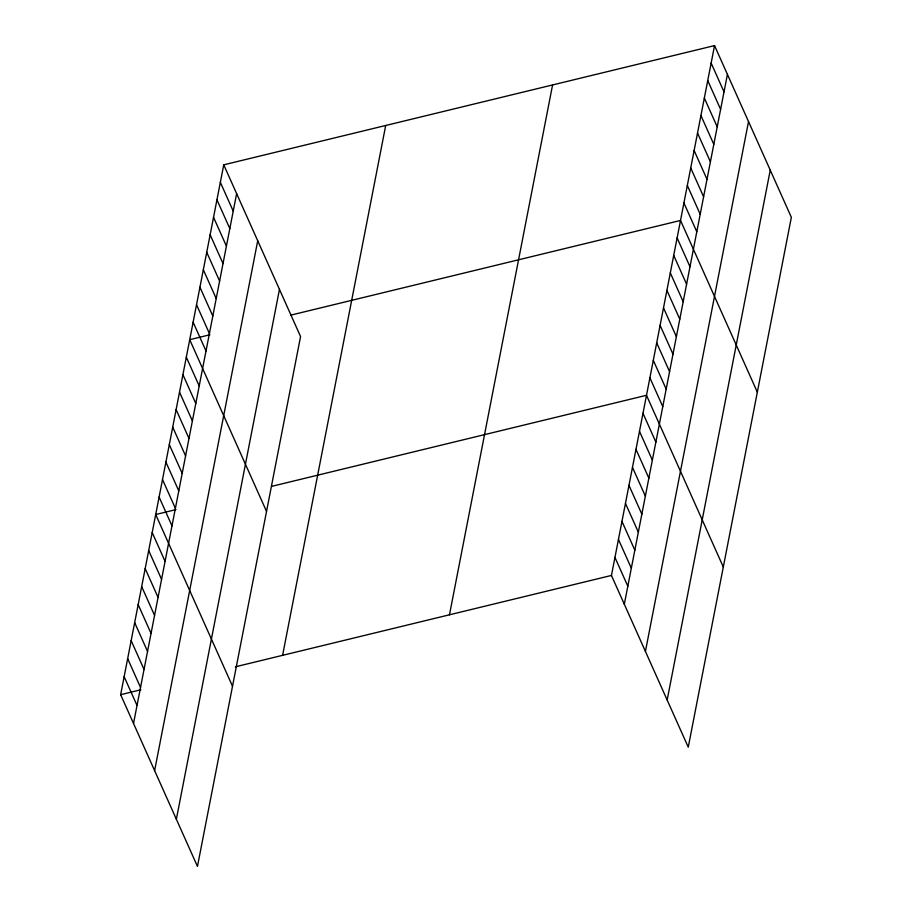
<?xml version="1.0" encoding="UTF-8"?>
<svg xmlns="http://www.w3.org/2000/svg" width="912" height="912" viewBox="0 0 912 912"><rect width="100%" height="100%" fill="white"/><g stroke="black" fill="none" stroke-linecap="round" stroke-linejoin="round"><path stroke-width="1.37" d="M223.748 164.833L300.561 336.551L197.459 866.4L120.646 694.682L223.748 164.833L714.541 45.6L791.354 217.318L688.252 747.167L611.439 575.449L714.541 45.6M133.528 723.478L236.63 193.629M154.618 770.64L257.72 240.791M176.358 819.238L279.46 289.389M282.606 655.329L385.708 125.491M449.479 614.791L552.581 84.953M624.321 604.246L727.423 74.396M645.422 651.407L748.524 121.558M667.162 699.994L770.252 170.156M209.965 334.761L189.719 339.686L266.532 511.404M290.951 315.096L680.523 220.453L757.336 392.171M175.948 509.614L155.701 514.528L232.514 686.257M271.776 486.335L646.494 395.295L723.307 567.013M120.646 694.682L140.893 689.757M235.364 666.809L611.439 575.449M711.143 63.088L724.025 91.884M707.735 80.575L720.617 109.36M704.338 98.051L717.22 126.848M700.929 115.539L713.811 144.335M697.532 133.027L710.414 161.823M694.123 150.514L707.005 179.299M690.726 167.99L703.608 196.787M687.329 185.478L700.199 214.274M683.92 202.966L696.802 231.762M677.114 237.929L689.996 266.726M673.717 255.417L686.599 284.213M670.309 272.905L683.191 301.701M666.911 290.392L679.793 319.189M663.503 307.868L676.385 336.665M660.106 325.356L672.988 354.152M656.697 342.844L669.579 371.64M653.3 360.331L666.182 389.128M649.903 377.807L662.773 406.604M642.994 413.307L655.876 442.103M639.483 431.33L652.365 460.127M635.983 449.342L648.865 478.139M632.472 467.354L645.354 496.151M628.972 485.366L641.854 514.163M625.461 503.39L638.343 532.186M621.961 521.402L634.843 550.198M618.45 539.414L631.332 568.21M614.95 557.426L627.832 586.222M220.339 182.32L233.221 211.117M216.942 199.808L229.824 228.604M213.533 217.284L226.415 246.08M210.136 234.772L223.018 263.568M206.728 252.259L219.61 281.056M203.33 269.747L216.212 298.543M199.933 287.234L212.804 316.019M196.525 304.711L209.407 333.507M193.127 322.198L206.009 350.995M186.322 357.173L199.204 385.958M182.913 374.65L195.795 403.446M179.516 392.137L192.398 420.934M176.107 409.625L188.989 438.421M172.71 427.112L185.592 455.909M169.313 444.589L182.183 473.385M165.904 462.076L178.786 490.873M162.507 479.564L175.389 508.36M159.098 497.051L171.98 525.848M152.19 532.551L165.072 561.347M148.69 550.563L161.572 579.359M145.179 568.575L158.061 597.371M141.679 586.587L154.561 615.383M138.168 604.61L151.05 633.407M134.668 622.622L147.55 651.419M131.157 640.634L144.039 669.431M127.657 658.646L140.539 687.443M124.146 676.67L137.028 705.455"/></g></svg>
